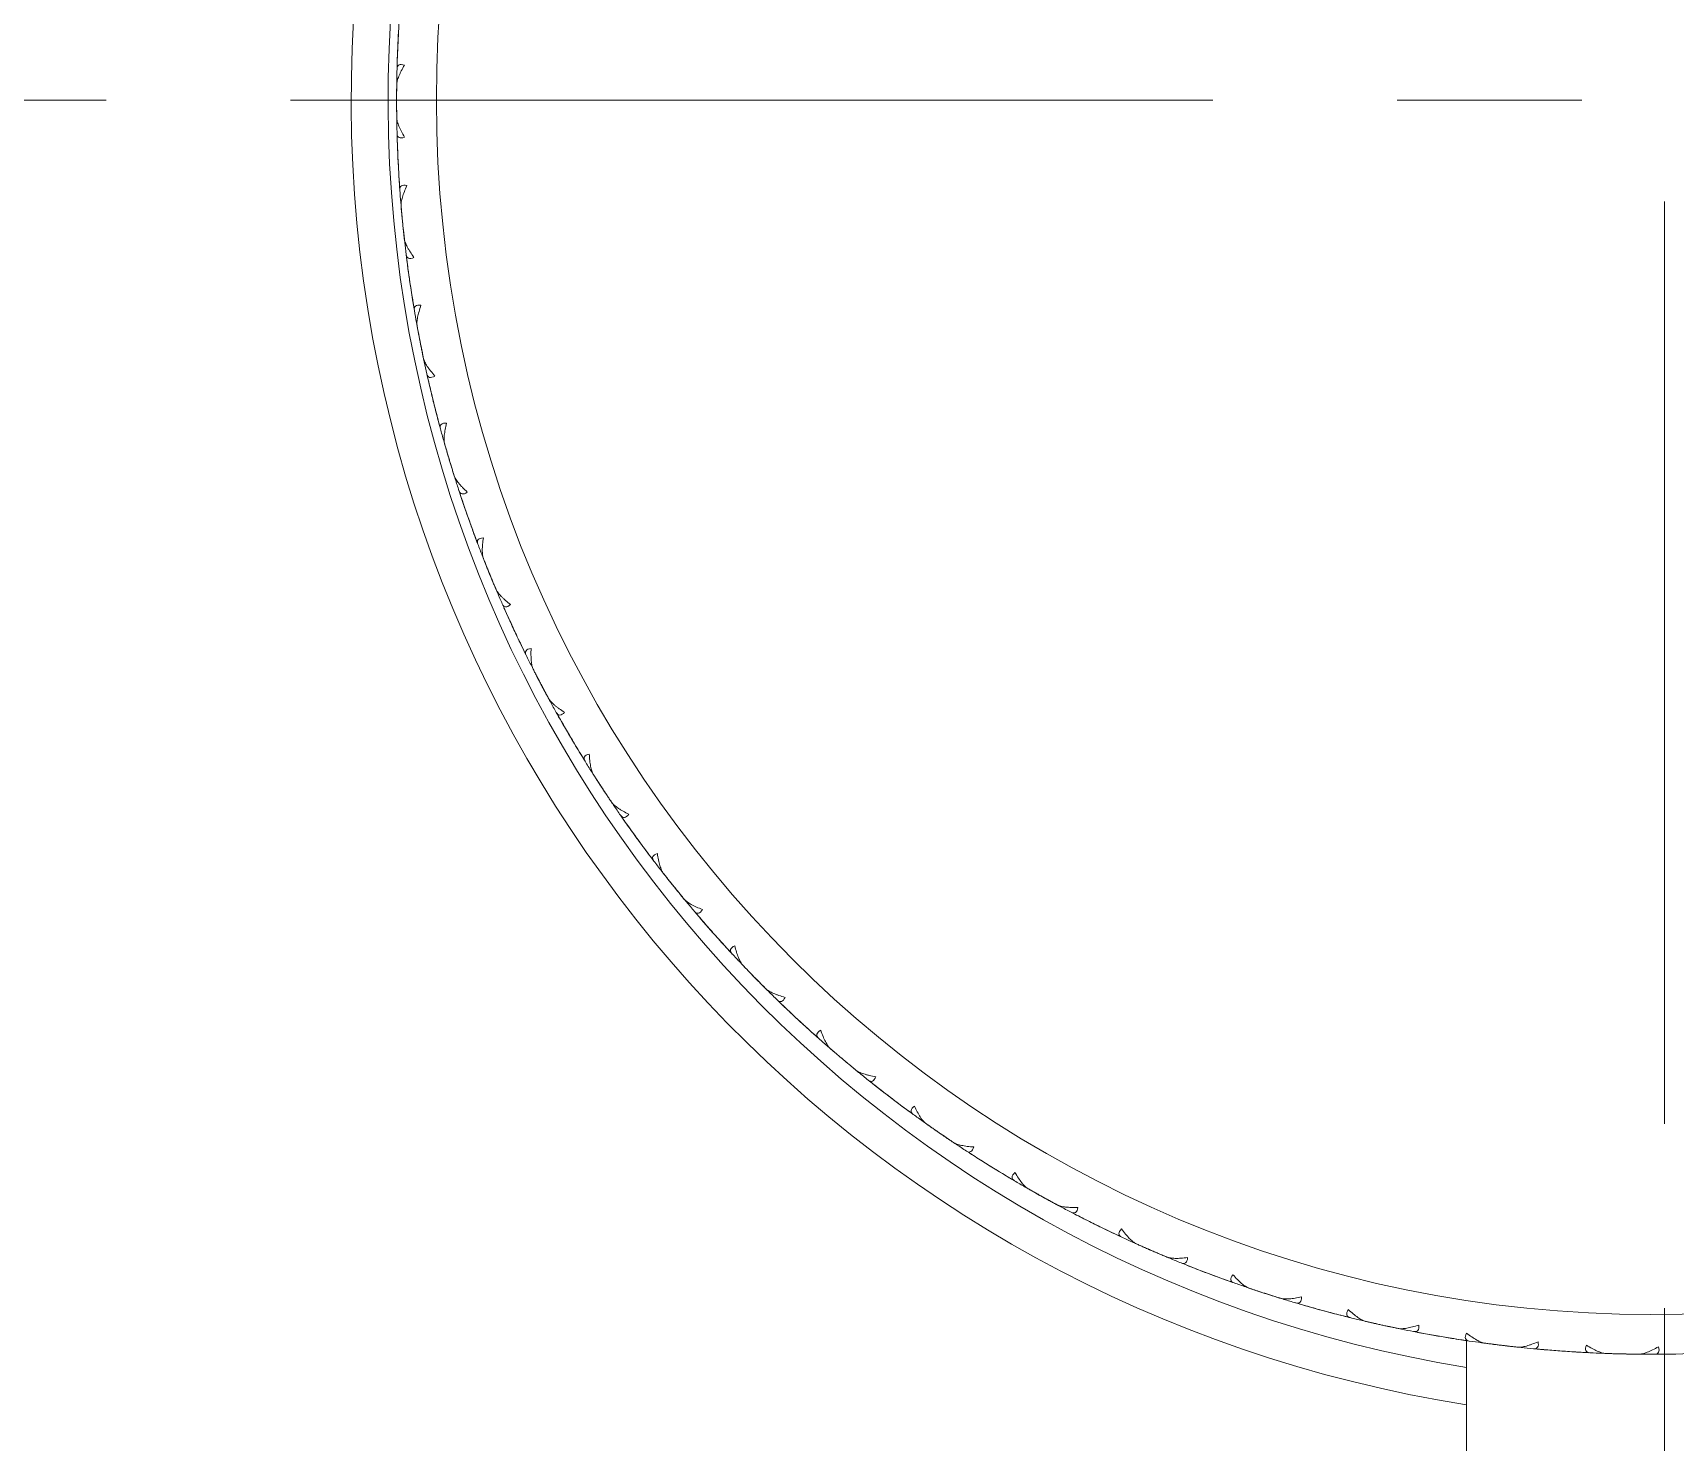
# Model space of a CAD drawing. Extents: x 4138 to 4928, y 0 to 579.
# Drawn here: x 4360.16 to 4382.42, y 182.85 to 201.95 of the extents above; entities that cross this region are included whole.
import ezdxf

# ---------------------------------------------------------------- set-up
doc = ezdxf.new("R2010")
doc.units = 0
doc.header["$LTSCALE"] = 10
doc.header["$MEASUREMENT"] = 0
doc.linetypes.add('CENTER', pattern=[2, 1.25, -0.25, 0.25, -0.25])
doc.layers.add('1', color=7, linetype='CONTINUOUS')
doc.layers.add('BODY', color=7, linetype='CONTINUOUS')

msp = doc.modelspace()

# ---------------------------------------------------------------- linework, layer by layer
at = {"layer": '1', "color": 7, "linetype": 'Continuous', "lineweight": 13}
for p, q in [((4365.093, 201.039), (4364.977, 201.039)), ((4365.631, 201.041), (4365.093, 201.041))]:
    msp.add_line(p, q, dxfattribs=at)
at = {"layer": '1', "color": 7, "linetype": 'Continuous', "lineweight": 18}
for p, q in [((4365.093, 201.026), (4365.093, 201.041)), ((4379.593, 184.226), (4379.593, 128.241))]:
    msp.add_line(p, q, dxfattribs=at)
for centre, radius, start, end in [((4382.377, 201.039), 30, 90, 264.6731), ((4382.377, 201.039), 30, 274.7812, 90), ((4382.377, 201.039), 17.4, 102.3103, 260.7891), ((4382.093, 201.041), 16.461, 0, 180), ((4382.093, 201.041), 17, 175.9864, 178.5736), ((4382.093, 201.041), 16.461, 180, 0), ((4382.093, 201.041), 17, 181.5264, 184.1136), ((4382.093, 201.041), 17, 187.0664, 189.6536), ((4382.093, 201.041), 17, 192.6064, 195.1936), ((4382.093, 201.041), 17, 198.1464, 200.7336), ((4382.093, 201.041), 17, 203.6864, 206.2736), ((4382.093, 201.041), 17, 209.2264, 211.8136), ((4382.093, 201.041), 17, 214.7664, 217.3536), ((4382.093, 201.041), 17, 220.3064, 222.8936), ((4382.093, 201.041), 17, 225.8464, 228.4336), ((4382.093, 201.041), 17, 231.3864, 233.9736), ((4382.093, 201.041), 17, 236.9264, 239.5136), ((4382.093, 201.041), 17, 242.4664, 245.0536), ((4382.093, 201.041), 17, 248.0064, 250.5936), ((4382.093, 201.041), 17, 253.5464, 256.1336), ((4382.093, 201.041), 17, 259.0864, 261.6736), ((4382.093, 201.041), 17, 264.6264, 267.2136), ((4382.093, 201.041), 17, 270.1664, 272.7536)]:
    msp.add_arc(centre, radius, start, end, dxfattribs=at)
at = {"layer": '1', "color": 7, "linetype": 'Continuous', "lineweight": 13}
msp.add_arc((4382.377, 201.039), 17.9, 104.5615, 261.0508, dxfattribs=at)
at = {"layer": '1', "color": 7, "linetype": 'Continuous', "lineweight": 18}
for points in [[(4365.112, 201.848), (4365.113, 201.883), (4365.115, 201.918), (4365.117, 201.953)], [(4365.098, 201.48), (4365.1, 201.568), (4365.103, 201.656), (4365.107, 201.743)], [(4365.112, 201.848), (4365.11, 201.813), (4365.108, 201.778), (4365.107, 201.743)], [(4365.093, 201.132), (4365.093, 201.188), (4365.094, 201.299), (4365.096, 201.409), (4365.098, 201.464)], [(4365.199, 201.515), (4365.167, 201.526), (4365.117, 201.529), (4365.099, 201.492), (4365.098, 201.464)], [(4365.093, 201.041), (4365.093, 201.072), (4365.093, 201.102), (4365.093, 201.132)], [(4365.093, 200.921), (4365.093, 200.956), (4365.093, 200.991), (4365.093, 201.026)], [(4365.099, 200.588), (4365.098, 200.625), (4365.096, 200.699), (4365.094, 200.809), (4365.093, 200.883), (4365.093, 200.92)], [(4365.2, 200.538), (4365.168, 200.527), (4365.118, 200.524), (4365.099, 200.561), (4365.099, 200.588)], [(4365.108, 200.31), (4365.105, 200.384), (4365.102, 200.458), (4365.1, 200.533)], [(4365.113, 200.205), (4365.111, 200.24), (4365.11, 200.275), (4365.108, 200.31)], [(4365.119, 200.1), (4365.117, 200.135), (4365.115, 200.17), (4365.113, 200.205)], [(4365.135, 199.843), (4365.129, 199.928), (4365.123, 200.014), (4365.119, 200.1)], [(4365.136, 199.822), (4365.134, 199.85), (4365.149, 199.888), (4365.2, 199.89), (4365.232, 199.882)], [(4365.163, 199.491), (4365.158, 199.546), (4365.149, 199.656), (4365.14, 199.766), (4365.136, 199.822)], [(4365.173, 199.385), (4365.17, 199.42), (4365.167, 199.455), (4365.163, 199.491)], [(4365.184, 199.28), (4365.18, 199.315), (4365.177, 199.35), (4365.173, 199.385)], [(4365.222, 198.95), (4365.215, 199.005), (4365.202, 199.114), (4365.19, 199.224), (4365.184, 199.28)], [(4365.328, 198.91), (4365.297, 198.895), (4365.247, 198.888), (4365.225, 198.923), (4365.222, 198.95)], [(4365.258, 198.674), (4365.248, 198.747), (4365.238, 198.821), (4365.229, 198.894)], [(4365.273, 198.57), (4365.268, 198.604), (4365.263, 198.639), (4365.258, 198.674)], [(4365.289, 198.466), (4365.284, 198.5), (4365.278, 198.535), (4365.273, 198.57)], [(4365.33, 198.209), (4365.316, 198.295), (4365.302, 198.38), (4365.289, 198.465)], [(4365.333, 198.191), (4365.329, 198.218), (4365.34, 198.257), (4365.39, 198.264), (4365.423, 198.26)], [(4365.392, 197.864), (4365.382, 197.918), (4365.362, 198.026), (4365.343, 198.136), (4365.333, 198.191)], [(4365.412, 197.76), (4365.405, 197.794), (4365.399, 197.829), (4365.392, 197.863)], [(4365.433, 197.656), (4365.426, 197.69), (4365.419, 197.725), (4365.412, 197.76)], [(4365.502, 197.331), (4365.49, 197.385), (4365.466, 197.494), (4365.444, 197.602), (4365.433, 197.656)], [(4365.612, 197.301), (4365.582, 197.284), (4365.533, 197.272), (4365.508, 197.304), (4365.502, 197.331)], [(4365.565, 197.06), (4365.548, 197.132), (4365.531, 197.204), (4365.515, 197.276)], [(4365.59, 196.957), (4365.582, 196.991), (4365.574, 197.026), (4365.565, 197.06)], [(4365.616, 196.855), (4365.607, 196.889), (4365.599, 196.923), (4365.59, 196.957)], [(4365.682, 196.604), (4365.659, 196.688), (4365.637, 196.772), (4365.616, 196.855)], [(4365.687, 196.586), (4365.679, 196.613), (4365.687, 196.653), (4365.736, 196.665), (4365.769, 196.663)], [(4365.777, 196.266), (4365.761, 196.319), (4365.731, 196.425), (4365.701, 196.532), (4365.687, 196.586)], [(4365.807, 196.165), (4365.797, 196.199), (4365.787, 196.232), (4365.777, 196.266)], [(4365.838, 196.063), (4365.827, 196.097), (4365.817, 196.131), (4365.807, 196.165)], [(4365.938, 195.747), (4365.921, 195.8), (4365.887, 195.905), (4365.854, 196.011), (4365.838, 196.063)], [(4366.05, 195.727), (4366.022, 195.708), (4365.975, 195.691), (4365.947, 195.72), (4365.938, 195.747)], [(4366.027, 195.483), (4366.003, 195.553), (4365.979, 195.623), (4365.956, 195.693)], [(4366.062, 195.383), (4366.05, 195.416), (4366.038, 195.45), (4366.027, 195.483)], [(4366.097, 195.284), (4366.085, 195.317), (4366.073, 195.35), (4366.062, 195.383)], [(4366.186, 195.042), (4366.156, 195.122), (4366.126, 195.203), (4366.097, 195.284)], [(4366.194, 195.023), (4366.184, 195.049), (4366.187, 195.09), (4366.235, 195.106), (4366.268, 195.108)], [(4366.314, 194.713), (4366.294, 194.765), (4366.253, 194.867), (4366.213, 194.971), (4366.194, 195.023)], [(4366.354, 194.615), (4366.341, 194.648), (4366.327, 194.68), (4366.314, 194.713)], [(4366.394, 194.517), (4366.381, 194.55), (4366.367, 194.583), (4366.354, 194.615)], [(4366.525, 194.212), (4366.503, 194.262), (4366.459, 194.363), (4366.416, 194.466), (4366.394, 194.517)], [(4366.638, 194.203), (4366.612, 194.181), (4366.567, 194.16), (4366.536, 194.187), (4366.525, 194.212)], [(4366.639, 193.958), (4366.608, 194.025), (4366.577, 194.093), (4366.547, 194.16)], [(4366.683, 193.862), (4366.668, 193.894), (4366.653, 193.926), (4366.639, 193.958)], [(4366.728, 193.767), (4366.713, 193.799), (4366.698, 193.83), (4366.683, 193.862)], [(4366.84, 193.533), (4366.802, 193.611), (4366.765, 193.689), (4366.728, 193.767)], [(4366.849, 193.516), (4366.836, 193.541), (4366.836, 193.582), (4366.882, 193.603), (4366.915, 193.608)], [(4366.999, 193.22), (4366.973, 193.268), (4366.923, 193.367), (4366.874, 193.466), (4366.849, 193.516)], [(4367.048, 193.126), (4367.031, 193.157), (4367.015, 193.188), (4366.999, 193.22)], [(4367.097, 193.032), (4367.081, 193.063), (4367.064, 193.095), (4367.048, 193.126)], [(4367.257, 192.741), (4367.23, 192.789), (4367.176, 192.886), (4367.123, 192.983), (4367.097, 193.032)], [(4367.37, 192.743), (4367.347, 192.719), (4367.303, 192.693), (4367.27, 192.717), (4367.257, 192.741)], [(4367.395, 192.499), (4367.357, 192.563), (4367.321, 192.627), (4367.284, 192.692)], [(4367.448, 192.408), (4367.43, 192.438), (4367.412, 192.469), (4367.395, 192.499)], [(4367.502, 192.317), (4367.484, 192.348), (4367.466, 192.378), (4367.448, 192.408)], [(4367.637, 192.096), (4367.591, 192.169), (4367.546, 192.243), (4367.502, 192.317)], [(4367.646, 192.08), (4367.632, 192.103), (4367.627, 192.144), (4367.671, 192.169), (4367.704, 192.177)], [(4367.824, 191.799), (4367.794, 191.845), (4367.735, 191.938), (4367.676, 192.032), (4367.646, 192.08)], [(4367.882, 191.71), (4367.863, 191.74), (4367.844, 191.769), (4367.824, 191.799)], [(4367.941, 191.622), (4367.921, 191.651), (4367.902, 191.681), (4367.882, 191.71)], [(4368.127, 191.347), (4368.096, 191.393), (4368.033, 191.485), (4367.971, 191.576), (4367.941, 191.622)], [(4368.24, 191.361), (4368.219, 191.334), (4368.178, 191.304), (4368.143, 191.325), (4368.127, 191.347)], [(4368.288, 191.12), (4368.245, 191.18), (4368.202, 191.24), (4368.16, 191.301)], [(4368.35, 191.035), (4368.329, 191.063), (4368.309, 191.091), (4368.288, 191.12)], [(4368.412, 190.95), (4368.391, 190.978), (4368.37, 191.006), (4368.35, 191.035)], [(4368.567, 190.742), (4368.515, 190.811), (4368.463, 190.88), (4368.412, 190.949)], [(4368.579, 190.727), (4368.562, 190.749), (4368.554, 190.789), (4368.595, 190.818), (4368.627, 190.83)], [(4368.783, 190.465), (4368.749, 190.508), (4368.681, 190.594), (4368.613, 190.682), (4368.579, 190.727)], [(4368.849, 190.382), (4368.827, 190.41), (4368.805, 190.437), (4368.783, 190.465)], [(4368.916, 190.3), (4368.894, 190.327), (4368.872, 190.355), (4368.849, 190.382)], [(4369.128, 190.044), (4369.092, 190.087), (4369.021, 190.172), (4368.951, 190.257), (4368.916, 190.3)], [(4369.239, 190.069), (4369.221, 190.04), (4369.183, 190.006), (4369.146, 190.023), (4369.128, 190.044)], [(4369.31, 189.834), (4369.261, 189.889), (4369.213, 189.945), (4369.164, 190.002)], [(4369.38, 189.755), (4369.357, 189.781), (4369.333, 189.807), (4369.31, 189.833)], [(4369.45, 189.676), (4369.427, 189.702), (4369.403, 189.728), (4369.38, 189.755)], [(4369.626, 189.484), (4369.566, 189.548), (4369.508, 189.612), (4369.45, 189.676)], [(4369.638, 189.47), (4369.619, 189.491), (4369.607, 189.53), (4369.645, 189.563), (4369.675, 189.577)], [(4369.866, 189.229), (4369.828, 189.269), (4369.752, 189.349), (4369.676, 189.43), (4369.638, 189.47)], [(4369.94, 189.153), (4369.916, 189.179), (4369.891, 189.204), (4369.867, 189.229)], [(4370.014, 189.078), (4369.99, 189.103), (4369.965, 189.128), (4369.94, 189.153)], [(4370.251, 188.844), (4370.211, 188.883), (4370.131, 188.961), (4370.053, 189.039), (4370.015, 189.078)], [(4370.358, 188.879), (4370.343, 188.849), (4370.309, 188.812), (4370.27, 188.825), (4370.251, 188.844)], [(4370.452, 188.652), (4370.398, 188.703), (4370.344, 188.754), (4370.291, 188.805)], [(4370.529, 188.58), (4370.503, 188.604), (4370.478, 188.628), (4370.452, 188.652)], [(4370.606, 188.509), (4370.581, 188.532), (4370.555, 188.556), (4370.529, 188.58)], [(4370.799, 188.335), (4370.734, 188.392), (4370.67, 188.45), (4370.607, 188.508)], [(4370.813, 188.322), (4370.792, 188.341), (4370.777, 188.378), (4370.811, 188.415), (4370.84, 188.432)], [(4371.064, 188.104), (4371.022, 188.14), (4370.938, 188.212), (4370.855, 188.285), (4370.813, 188.322)], [(4371.145, 188.036), (4371.118, 188.058), (4371.091, 188.081), (4371.064, 188.104)], [(4371.226, 187.968), (4371.199, 187.99), (4371.172, 188.013), (4371.145, 188.036)], [(4371.483, 187.758), (4371.44, 187.793), (4371.354, 187.862), (4371.269, 187.932), (4371.226, 187.968)], [(4371.587, 187.803), (4371.575, 187.771), (4371.545, 187.731), (4371.505, 187.741), (4371.483, 187.758)], [(4371.702, 187.586), (4371.644, 187.631), (4371.586, 187.677), (4371.527, 187.723)], [(4371.786, 187.522), (4371.758, 187.543), (4371.73, 187.564), (4371.703, 187.586)], [(4371.87, 187.458), (4371.842, 187.479), (4371.814, 187.5), (4371.786, 187.522)], [(4372.079, 187.304), (4372.008, 187.355), (4371.939, 187.406), (4371.87, 187.458)], [(4372.094, 187.293), (4372.071, 187.309), (4372.052, 187.345), (4372.083, 187.385), (4372.11, 187.405)], [(4372.364, 187.1), (4372.319, 187.132), (4372.229, 187.195), (4372.139, 187.26), (4372.094, 187.293)], [(4372.451, 187.04), (4372.422, 187.06), (4372.393, 187.08), (4372.365, 187.1)], [(4372.539, 186.98), (4372.51, 187), (4372.48, 187.02), (4372.451, 187.04)], [(4372.815, 186.796), (4372.769, 186.826), (4372.676, 186.887), (4372.584, 186.949), (4372.539, 186.98)], [(4372.914, 186.851), (4372.905, 186.818), (4372.879, 186.775), (4372.839, 186.781), (4372.815, 186.796)], [(4373.05, 186.646), (4372.987, 186.685), (4372.925, 186.725), (4372.863, 186.765)], [(4373.139, 186.59), (4373.109, 186.608), (4373.08, 186.627), (4373.05, 186.646)], [(4373.229, 186.535), (4373.199, 186.553), (4373.169, 186.572), (4373.139, 186.59)], [(4373.452, 186.401), (4373.377, 186.445), (4373.303, 186.49), (4373.229, 186.535)], [(4373.468, 186.392), (4373.444, 186.406), (4373.421, 186.44), (4373.448, 186.482), (4373.473, 186.505)], [(4373.756, 186.226), (4373.708, 186.253), (4373.612, 186.307), (4373.516, 186.363), (4373.468, 186.392)], [(4373.848, 186.174), (4373.817, 186.191), (4373.787, 186.208), (4373.756, 186.226)], [(4373.941, 186.123), (4373.91, 186.14), (4373.879, 186.157), (4373.848, 186.174)], [(4374.234, 185.967), (4374.185, 185.992), (4374.086, 186.044), (4373.989, 186.097), (4373.941, 186.123)], [(4374.327, 186.031), (4374.321, 185.997), (4374.299, 185.952), (4374.258, 185.954), (4374.234, 185.967)], [(4374.482, 185.84), (4374.416, 185.873), (4374.35, 185.907), (4374.284, 185.941)], [(4374.576, 185.793), (4374.545, 185.809), (4374.513, 185.824), (4374.482, 185.84)], [(4374.671, 185.747), (4374.639, 185.762), (4374.608, 185.778), (4374.576, 185.793)], [(4374.905, 185.635), (4374.827, 185.672), (4374.749, 185.709), (4374.671, 185.747)], [(4374.922, 185.627), (4374.897, 185.639), (4374.871, 185.671), (4374.894, 185.716), (4374.917, 185.74)], [(4375.225, 185.49), (4375.175, 185.512), (4375.074, 185.558), (4374.973, 185.604), (4374.922, 185.627)], [(4375.322, 185.448), (4375.29, 185.462), (4375.257, 185.476), (4375.225, 185.49)], [(4375.419, 185.406), (4375.387, 185.42), (4375.354, 185.434), (4375.322, 185.448)], [(4375.726, 185.278), (4375.674, 185.299), (4375.572, 185.341), (4375.47, 185.384), (4375.419, 185.406)], [(4375.813, 185.351), (4375.81, 185.317), (4375.792, 185.27), (4375.752, 185.268), (4375.726, 185.278)], [(4375.985, 185.176), (4375.916, 185.203), (4375.847, 185.23), (4375.778, 185.258)], [(4376.083, 185.139), (4376.051, 185.151), (4376.018, 185.164), (4375.985, 185.176)], [(4376.182, 185.102), (4376.149, 185.114), (4376.116, 185.126), (4376.083, 185.139)], [(4376.424, 185.014), (4376.344, 185.043), (4376.263, 185.072), (4376.182, 185.102)], [(4376.444, 185.007), (4376.418, 185.016), (4376.389, 185.045), (4376.407, 185.092), (4376.427, 185.119)], [(4376.758, 184.9), (4376.706, 184.917), (4376.601, 184.953), (4376.496, 184.989), (4376.444, 185.007)], [(4376.859, 184.867), (4376.826, 184.878), (4376.792, 184.889), (4376.759, 184.9)], [(4376.96, 184.835), (4376.926, 184.845), (4376.893, 184.856), (4376.859, 184.867)], [(4377.277, 184.737), (4377.225, 184.753), (4377.119, 184.785), (4377.013, 184.818), (4376.96, 184.835)], [(4377.357, 184.818), (4377.357, 184.784), (4377.344, 184.736), (4377.304, 184.73), (4377.277, 184.737)], [(4377.545, 184.661), (4377.474, 184.681), (4377.403, 184.701), (4377.332, 184.721)], [(4377.647, 184.633), (4377.613, 184.642), (4377.579, 184.651), (4377.545, 184.661)], [(4377.748, 184.606), (4377.714, 184.615), (4377.681, 184.624), (4377.647, 184.633)], [(4378.018, 184.537), (4377.991, 184.543), (4377.96, 184.57), (4377.973, 184.618), (4377.991, 184.647)], [(4378.342, 184.46), (4378.288, 184.472), (4378.18, 184.497), (4378.072, 184.523), (4378.018, 184.537)], [(4378.445, 184.437), (4378.41, 184.445), (4378.376, 184.452), (4378.342, 184.46)], [(4378.548, 184.415), (4378.514, 184.422), (4378.479, 184.43), (4378.445, 184.437)], [(4378.874, 184.349), (4378.819, 184.359), (4378.711, 184.381), (4378.602, 184.403), (4378.549, 184.415)], [(4378.945, 184.437), (4378.949, 184.403), (4378.941, 184.354), (4378.901, 184.344), (4378.874, 184.349)], [(4379.148, 184.298), (4379.075, 184.311), (4379.002, 184.324), (4378.929, 184.338)], [(4379.631, 184.22), (4379.603, 184.225), (4379.569, 184.247), (4379.578, 184.297), (4379.593, 184.327)], [(4379.252, 184.28), (4379.217, 184.286), (4379.182, 184.292), (4379.148, 184.298)], [(4379.355, 184.263), (4379.321, 184.269), (4379.286, 184.274), (4379.252, 184.28)], [(4379.611, 184.223), (4379.525, 184.236), (4379.44, 184.249), (4379.356, 184.263)], [(4379.96, 184.176), (4379.905, 184.182), (4379.796, 184.197), (4379.686, 184.212), (4379.631, 184.22)], [(4380.065, 184.163), (4380.03, 184.167), (4379.996, 184.171), (4379.961, 184.175)], [(4380.169, 184.15), (4380.134, 184.154), (4380.1, 184.158), (4380.065, 184.163)], [(4380.5, 184.116), (4380.445, 184.121), (4380.335, 184.132), (4380.225, 184.144), (4380.17, 184.15)], [(4380.563, 184.211), (4380.57, 184.177), (4380.566, 184.127), (4380.528, 184.113), (4380.5, 184.116)], [(4380.778, 184.092), (4380.704, 184.098), (4380.63, 184.104), (4380.556, 184.111)], [(4380.883, 184.084), (4380.848, 184.087), (4380.814, 184.089), (4380.779, 184.092)], [(4380.987, 184.077), (4380.952, 184.08), (4380.918, 184.082), (4380.883, 184.084)], [(4381.266, 184.061), (4381.238, 184.063), (4381.202, 184.082), (4381.206, 184.132), (4381.218, 184.164)], [(4382.195, 184.142), (4382.205, 184.109), (4382.206, 184.059), (4382.17, 184.041), (4382.142, 184.041)], [(4381.246, 184.062), (4381.16, 184.067), (4381.074, 184.072), (4380.988, 184.077)], [(4381.598, 184.048), (4381.543, 184.05), (4381.433, 184.054), (4381.322, 184.059), (4381.266, 184.061)], [(4381.704, 184.046), (4381.669, 184.047), (4381.634, 184.047), (4381.6, 184.048)], [(4381.808, 184.044), (4381.773, 184.044), (4381.739, 184.045), (4381.704, 184.046)], [(4382.142, 184.041), (4382.087, 184.041), (4381.976, 184.041), (4381.865, 184.043), (4381.81, 184.044)], [(4382.42, 184.044), (4382.346, 184.043), (4382.272, 184.042), (4382.198, 184.042)]]:
    msp.add_open_spline(points, degree=3, dxfattribs=at)
for points, knots in [([(4365.094, 201.252), (4365.094, 201.267), (4365.097, 201.284), (4365.107, 201.323), (4365.114, 201.343), (4365.128, 201.377), (4365.133, 201.389), (4365.144, 201.413), (4365.15, 201.425), (4365.169, 201.462), (4365.183, 201.488), (4365.199, 201.515)], [0, 0, 0, 0, 0.25, 0.25, 0.5, 0.5, 0.625, 0.625, 0.75, 0.75, 1, 1, 1, 1]), ([(4365.094, 200.801), (4365.094, 200.786), (4365.097, 200.768), (4365.107, 200.73), (4365.115, 200.709), (4365.128, 200.676), (4365.134, 200.664), (4365.145, 200.64), (4365.151, 200.628), (4365.17, 200.591), (4365.184, 200.565), (4365.2, 200.538)], [0, 0, 0, 0, 0.25, 0.25, 0.5, 0.5, 0.625, 0.625, 0.75, 0.75, 1, 1, 1, 1]), ([(4365.232, 199.882), (4365.219, 199.854), (4365.208, 199.826), (4365.187, 199.775), (4365.178, 199.75), (4365.168, 199.715), (4365.165, 199.704), (4365.16, 199.682), (4365.157, 199.672), (4365.153, 199.643), (4365.152, 199.625), (4365.153, 199.61)], [0, 0, 0, 0, 0.25, 0.25, 0.5, 0.5, 0.625, 0.625, 0.75, 0.75, 1, 1, 1, 1]), ([(4365.197, 199.161), (4365.199, 199.146), (4365.203, 199.129), (4365.217, 199.092), (4365.226, 199.072), (4365.243, 199.04), (4365.249, 199.029), (4365.263, 199.006), (4365.27, 198.995), (4365.292, 198.959), (4365.309, 198.935), (4365.328, 198.91)], [0, 0, 0, 0, 0.25, 0.25, 0.5, 0.5, 0.625, 0.625, 0.75, 0.75, 1, 1, 1, 1]), ([(4365.423, 198.26), (4365.413, 198.23), (4365.404, 198.202), (4365.388, 198.148), (4365.382, 198.123), (4365.375, 198.087), (4365.373, 198.076), (4365.37, 198.054), (4365.369, 198.043), (4365.367, 198.014), (4365.367, 197.996), (4365.37, 197.981)], [0, 0, 0, 0, 0.25, 0.25, 0.5, 0.5, 0.625, 0.625, 0.75, 0.75, 1, 1, 1, 1]), ([(4365.457, 197.539), (4365.46, 197.524), (4365.467, 197.507), (4365.484, 197.472), (4365.495, 197.453), (4365.515, 197.422), (4365.522, 197.412), (4365.538, 197.391), (4365.546, 197.38), (4365.572, 197.347), (4365.591, 197.324), (4365.612, 197.301)], [0, 0, 0, 0, 0.25, 0.25, 0.5, 0.5, 0.625, 0.625, 0.75, 0.75, 1, 1, 1, 1]), ([(4365.769, 196.663), (4365.762, 196.633), (4365.756, 196.604), (4365.746, 196.549), (4365.742, 196.524), (4365.738, 196.487), (4365.737, 196.476), (4365.736, 196.454), (4365.736, 196.443), (4365.737, 196.413), (4365.74, 196.396), (4365.744, 196.381)], [0, 0, 0, 0, 0.25, 0.25, 0.5, 0.5, 0.625, 0.625, 0.75, 0.75, 1, 1, 1, 1]), ([(4365.873, 195.949), (4365.878, 195.935), (4365.885, 195.919), (4365.906, 195.885), (4365.919, 195.867), (4365.942, 195.839), (4365.95, 195.829), (4365.967, 195.81), (4365.977, 195.8), (4366.006, 195.769), (4366.027, 195.749), (4366.05, 195.727)], [0, 0, 0, 0, 0.25, 0.25, 0.5, 0.5, 0.625, 0.625, 0.75, 0.75, 1, 1, 1, 1]), ([(4366.268, 195.108), (4366.264, 195.077), (4366.26, 195.048), (4366.256, 194.992), (4366.254, 194.966), (4366.254, 194.93), (4366.254, 194.918), (4366.256, 194.896), (4366.257, 194.885), (4366.26, 194.856), (4366.264, 194.839), (4366.27, 194.825)], [0, 0, 0, 0, 0.25, 0.25, 0.5, 0.5, 0.625, 0.625, 0.75, 0.75, 1, 1, 1, 1]), ([(4366.441, 194.407), (4366.446, 194.393), (4366.456, 194.378), (4366.479, 194.347), (4366.494, 194.33), (4366.519, 194.304), (4366.529, 194.295), (4366.548, 194.277), (4366.558, 194.268), (4366.59, 194.241), (4366.613, 194.222), (4366.638, 194.203)], [0, 0, 0, 0, 0.25, 0.25, 0.5, 0.5, 0.625, 0.625, 0.75, 0.75, 1, 1, 1, 1]), ([(4366.915, 193.608), (4366.914, 193.577), (4366.913, 193.547), (4366.914, 193.492), (4366.915, 193.465), (4366.918, 193.429), (4366.92, 193.418), (4366.923, 193.396), (4366.925, 193.385), (4366.932, 193.356), (4366.937, 193.34), (4366.944, 193.326)], [0, 0, 0, 0, 0.25, 0.25, 0.5, 0.5, 0.625, 0.625, 0.75, 0.75, 1, 1, 1, 1]), ([(4367.154, 192.927), (4367.161, 192.914), (4367.172, 192.9), (4367.199, 192.871), (4367.215, 192.855), (4367.243, 192.832), (4367.252, 192.824), (4367.273, 192.808), (4367.284, 192.8), (4367.319, 192.776), (4367.343, 192.76), (4367.37, 192.743)], [0, 0, 0, 0, 0.25, 0.25, 0.5, 0.5, 0.625, 0.625, 0.75, 0.75, 1, 1, 1, 1]), ([(4367.704, 192.177), (4367.705, 192.146), (4367.707, 192.117), (4367.713, 192.061), (4367.717, 192.036), (4367.724, 192), (4367.726, 191.989), (4367.732, 191.967), (4367.735, 191.957), (4367.744, 191.929), (4367.751, 191.913), (4367.76, 191.9)], [0, 0, 0, 0, 0.25, 0.25, 0.5, 0.5, 0.625, 0.625, 0.75, 0.75, 1, 1, 1, 1]), ([(4368.007, 191.523), (4368.016, 191.51), (4368.028, 191.497), (4368.057, 191.471), (4368.074, 191.457), (4368.104, 191.437), (4368.115, 191.43), (4368.137, 191.416), (4368.149, 191.409), (4368.186, 191.388), (4368.212, 191.375), (4368.24, 191.361)], [0, 0, 0, 0, 0.25, 0.25, 0.5, 0.5, 0.625, 0.625, 0.75, 0.75, 1, 1, 1, 1]), ([(4368.627, 190.83), (4368.631, 190.799), (4368.636, 190.77), (4368.647, 190.715), (4368.654, 190.69), (4368.664, 190.655), (4368.668, 190.644), (4368.675, 190.623), (4368.679, 190.613), (4368.691, 190.586), (4368.7, 190.571), (4368.709, 190.559)], [0, 0, 0, 0, 0.25, 0.25, 0.5, 0.5, 0.625, 0.625, 0.75, 0.75, 1, 1, 1, 1]), ([(4368.992, 190.207), (4369.002, 190.196), (4369.015, 190.184), (4369.046, 190.161), (4369.065, 190.149), (4369.097, 190.131), (4369.108, 190.125), (4369.132, 190.114), (4369.144, 190.108), (4369.182, 190.091), (4369.21, 190.08), (4369.239, 190.069)], [0, 0, 0, 0, 0.25, 0.25, 0.5, 0.5, 0.625, 0.625, 0.75, 0.75, 1, 1, 1, 1]), ([(4369.675, 189.577), (4369.683, 189.547), (4369.691, 189.519), (4369.707, 189.465), (4369.716, 189.441), (4369.729, 189.407), (4369.734, 189.396), (4369.743, 189.376), (4369.748, 189.367), (4369.763, 189.341), (4369.773, 189.327), (4369.784, 189.316)], [0, 0, 0, 0, 0.25, 0.25, 0.5, 0.5, 0.625, 0.625, 0.75, 0.75, 1, 1, 1, 1]), ([(4370.099, 188.993), (4370.11, 188.982), (4370.124, 188.972), (4370.158, 188.952), (4370.178, 188.942), (4370.211, 188.928), (4370.223, 188.923), (4370.247, 188.914), (4370.26, 188.909), (4370.3, 188.896), (4370.328, 188.887), (4370.358, 188.879)], [0, 0, 0, 0, 0.25, 0.25, 0.5, 0.5, 0.625, 0.625, 0.75, 0.75, 1, 1, 1, 1]), ([(4370.84, 188.432), (4370.85, 188.403), (4370.861, 188.375), (4370.883, 188.324), (4370.893, 188.3), (4370.91, 188.268), (4370.916, 188.258), (4370.927, 188.239), (4370.933, 188.23), (4370.95, 188.205), (4370.962, 188.192), (4370.973, 188.182)], [0, 0, 0, 0, 0.25, 0.25, 0.5, 0.5, 0.625, 0.625, 0.75, 0.75, 1, 1, 1, 1]), ([(4371.318, 187.892), (4371.33, 187.882), (4371.345, 187.873), (4371.381, 187.856), (4371.401, 187.848), (4371.436, 187.837), (4371.448, 187.834), (4371.473, 187.827), (4371.487, 187.823), (4371.527, 187.814), (4371.557, 187.808), (4371.587, 187.803)], [0, 0, 0, 0, 0.25, 0.25, 0.5, 0.5, 0.625, 0.625, 0.75, 0.75, 1, 1, 1, 1]), ([(4372.11, 187.405), (4372.123, 187.376), (4372.136, 187.35), (4372.163, 187.301), (4372.176, 187.278), (4372.196, 187.248), (4372.202, 187.238), (4372.215, 187.22), (4372.222, 187.212), (4372.241, 187.19), (4372.254, 187.177), (4372.266, 187.169)], [0, 0, 0, 0, 0.25, 0.25, 0.5, 0.5, 0.625, 0.625, 0.75, 0.75, 1, 1, 1, 1]), ([(4372.638, 186.913), (4372.651, 186.904), (4372.666, 186.897), (4372.704, 186.884), (4372.725, 186.878), (4372.76, 186.87), (4372.773, 186.868), (4372.799, 186.863), (4372.812, 186.861), (4372.854, 186.856), (4372.883, 186.853), (4372.914, 186.851)], [0, 0, 0, 0, 0.25, 0.25, 0.5, 0.5, 0.625, 0.625, 0.75, 0.75, 1, 1, 1, 1]), ([(4373.473, 186.505), (4373.489, 186.478), (4373.504, 186.453), (4373.536, 186.407), (4373.551, 186.385), (4373.574, 186.357), (4373.581, 186.348), (4373.596, 186.331), (4373.603, 186.324), (4373.625, 186.303), (4373.638, 186.292), (4373.652, 186.285)], [0, 0, 0, 0, 0.25, 0.25, 0.5, 0.5, 0.625, 0.625, 0.75, 0.75, 1, 1, 1, 1]), ([(4374.046, 186.066), (4374.06, 186.059), (4374.076, 186.053), (4374.114, 186.043), (4374.136, 186.039), (4374.172, 186.035), (4374.185, 186.034), (4374.211, 186.032), (4374.224, 186.032), (4374.266, 186.03), (4374.296, 186.03), (4374.327, 186.031)], [0, 0, 0, 0, 0.25, 0.25, 0.5, 0.5, 0.625, 0.625, 0.75, 0.75, 1, 1, 1, 1]), ([(4374.917, 185.74), (4374.935, 185.715), (4374.953, 185.692), (4374.988, 185.649), (4375.006, 185.629), (4375.031, 185.603), (4375.039, 185.595), (4375.056, 185.58), (4375.064, 185.573), (4375.087, 185.555), (4375.102, 185.545), (4375.116, 185.539)], [0, 0, 0, 0, 0.25, 0.25, 0.5, 0.5, 0.625, 0.625, 0.75, 0.75, 1, 1, 1, 1]), ([(4375.53, 185.359), (4375.543, 185.353), (4375.56, 185.349), (4375.599, 185.343), (4375.621, 185.341), (4375.658, 185.341), (4375.67, 185.341), (4375.697, 185.341), (4375.71, 185.342), (4375.752, 185.345), (4375.782, 185.348), (4375.813, 185.351)], [0, 0, 0, 0, 0.25, 0.25, 0.5, 0.5, 0.625, 0.625, 0.75, 0.75, 1, 1, 1, 1]), ([(4376.427, 185.119), (4376.448, 185.096), (4376.468, 185.074), (4376.508, 185.035), (4376.527, 185.017), (4376.554, 184.994), (4376.563, 184.986), (4376.581, 184.973), (4376.59, 184.967), (4376.615, 184.951), (4376.63, 184.943), (4376.645, 184.938)], [0, 0, 0, 0, 0.25, 0.25, 0.5, 0.5, 0.625, 0.625, 0.75, 0.75, 1, 1, 1, 1]), ([(4377.074, 184.799), (4377.089, 184.794), (4377.106, 184.792), (4377.145, 184.79), (4377.167, 184.79), (4377.204, 184.793), (4377.216, 184.794), (4377.242, 184.797), (4377.256, 184.799), (4377.297, 184.806), (4377.326, 184.812), (4377.357, 184.818)], [0, 0, 0, 0, 0.25, 0.25, 0.5, 0.5, 0.625, 0.625, 0.75, 0.75, 1, 1, 1, 1]), ([(4378, 184.541), (4377.993, 184.543), (4377.908, 184.564), (4377.825, 184.586), (4377.749, 184.606)], [0, 0, 0, 0, 0.086914, 1, 1, 1, 1]), ([(4377.991, 184.647), (4378.014, 184.625), (4378.036, 184.606), (4378.079, 184.57), (4378.1, 184.555), (4378.129, 184.534), (4378.139, 184.527), (4378.158, 184.516), (4378.167, 184.511), (4378.194, 184.497), (4378.21, 184.491), (4378.225, 184.487)], [0, 0, 0, 0, 0.25, 0.25, 0.5, 0.5, 0.625, 0.625, 0.75, 0.75, 1, 1, 1, 1]), ([(4378.666, 184.39), (4378.68, 184.387), (4378.698, 184.386), (4378.737, 184.388), (4378.759, 184.39), (4378.795, 184.397), (4378.808, 184.399), (4378.833, 184.405), (4378.846, 184.408), (4378.887, 184.419), (4378.915, 184.427), (4378.945, 184.437)], [0, 0, 0, 0, 0.25, 0.25, 0.5, 0.5, 0.625, 0.625, 0.75, 0.75, 1, 1, 1, 1]), ([(4379.593, 184.327), (4379.618, 184.308), (4379.642, 184.291), (4379.688, 184.26), (4379.71, 184.246), (4379.742, 184.228), (4379.752, 184.223), (4379.772, 184.213), (4379.782, 184.209), (4379.809, 184.198), (4379.826, 184.193), (4379.841, 184.191)], [0, 0, 0, 0, 0.25, 0.25, 0.5, 0.5, 0.625, 0.625, 0.75, 0.75, 1, 1, 1, 1]), ([(4379.596, 184.226), (4379.592, 184.226), (4379.588, 184.227), (4379.574, 184.229), (4379.564, 184.23), (4379.546, 184.233), (4379.539, 184.234), (4379.532, 184.235)], [0, 0, 0, 0, 0.146389, 0.146389, 0.573194, 0.573194, 1, 1, 1, 1]), ([(4380.289, 184.137), (4380.304, 184.136), (4380.322, 184.136), (4380.361, 184.142), (4380.382, 184.146), (4380.417, 184.156), (4380.429, 184.16), (4380.454, 184.168), (4380.467, 184.172), (4380.507, 184.187), (4380.534, 184.198), (4380.563, 184.211)], [0, 0, 0, 0, 0.25, 0.25, 0.5, 0.5, 0.625, 0.625, 0.75, 0.75, 1, 1, 1, 1]), ([(4381.218, 184.164), (4381.245, 184.148), (4381.27, 184.133), (4381.319, 184.106), (4381.342, 184.094), (4381.376, 184.08), (4381.386, 184.075), (4381.407, 184.068), (4381.417, 184.064), (4381.446, 184.056), (4381.463, 184.053), (4381.478, 184.052)], [0, 0, 0, 0, 0.25, 0.25, 0.5, 0.5, 0.625, 0.625, 0.75, 0.75, 1, 1, 1, 1]), ([(4381.93, 184.042), (4381.945, 184.042), (4381.962, 184.044), (4382, 184.053), (4382.021, 184.06), (4382.055, 184.073), (4382.067, 184.078), (4382.091, 184.089), (4382.103, 184.094), (4382.141, 184.113), (4382.167, 184.126), (4382.195, 184.142)], [0, 0, 0, 0, 0.25, 0.25, 0.5, 0.5, 0.625, 0.625, 0.75, 0.75, 1, 1, 1, 1])]:
    msp.add_open_spline(points, degree=3, knots=knots, dxfattribs=at)
for points, weights in [([(4365.093, 201.041), (4365.093, 201.147), (4365.094, 201.252)], [1, 0.999980773957, 1]), ([(4365.094, 200.801), (4365.093, 200.921), (4365.093, 201.041)], [1, 0.999974981848, 1]), ([(4365.197, 199.161), (4365.172, 199.385), (4365.153, 199.61)], [1, 0.999911893343, 1]), ([(4365.457, 197.539), (4365.411, 197.759), (4365.37, 197.981)], [1, 0.999911893339, 1]), ([(4365.873, 195.949), (4365.806, 196.164), (4365.744, 196.381)], [1, 0.99991189334, 1]), ([(4366.441, 194.407), (4366.352, 194.615), (4366.27, 194.825)], [1, 0.999911893343, 1]), ([(4367.154, 192.927), (4367.046, 193.125), (4366.944, 193.326)], [1, 0.999911893341, 1]), ([(4368.007, 191.523), (4367.881, 191.71), (4367.76, 191.9)], [1, 0.999911893341, 1]), ([(4368.992, 190.207), (4368.848, 190.381), (4368.709, 190.559)], [1, 0.999911893339, 1]), ([(4370.099, 188.993), (4369.939, 189.152), (4369.784, 189.316)], [1, 0.99991189334, 1]), ([(4371.318, 187.892), (4371.144, 188.035), (4370.973, 188.182)], [1, 0.99991189334, 1]), ([(4372.638, 186.913), (4372.451, 187.038), (4372.266, 187.169)], [1, 0.99991189334, 1]), ([(4374.046, 186.066), (4373.847, 186.173), (4373.652, 186.285)], [1, 0.99991189334, 1]), ([(4375.53, 185.359), (4375.321, 185.446), (4375.116, 185.539)], [1, 0.999911893339, 1]), ([(4377.074, 184.799), (4376.859, 184.865), (4376.645, 184.938)], [1, 0.999911893339, 1]), ([(4378.666, 184.39), (4378.445, 184.436), (4378.225, 184.487)], [1, 0.999911893339, 1]), ([(4380.289, 184.137), (4380.065, 184.161), (4379.841, 184.191)], [1, 0.999911893338, 1]), ([(4381.93, 184.042), (4381.704, 184.044), (4381.478, 184.052)], [1, 0.999911893339, 1])]:
    msp.add_rational_spline(points, weights, degree=2, dxfattribs=at)
at = {"layer": 'BODY', "color": 1, "linetype": 'CENTER', "lineweight": 5}
for p, q in [((4382.278, 239.665), (4382.278, 153.555)), ((4343.655, 201.041), (4428.984, 201.041))]:
    msp.add_line(p, q, dxfattribs=at)

doc.saveas('drawing.dxf')
